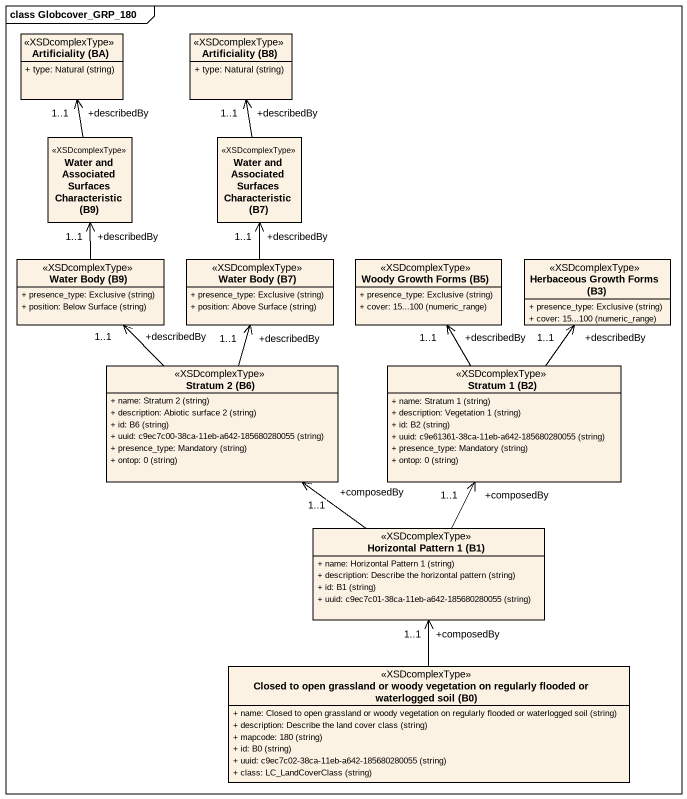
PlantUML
@startuml
mainframe class Globcover_GRP_180
hide circle
hide empty members
skinparam classAttributeIconSize 0
class "Artificiality (BA)" as Artificiality_BA <<XSDcomplexType>> {
  {field} + type: Natural (string)
}
class "Artificiality (B8)" as Artificiality_B8 <<XSDcomplexType>> {
  {field} + type: Natural (string)
}
class "Water and Associated Surfaces Characteristic (B9)" as Water_and_Associated <<XSDcomplexType>>
class "Water and Associated Surfaces Characteristic (B7)" as Water_and_Associated_2 <<XSDcomplexType>>
class "Water Body (B9)" as Water_Body_B9 <<XSDcomplexType>> {
  {field} + presence_type: Exclusive (string)
  {field} + position: Below Surface (string)
}
class "Water Body (B7)" as Water_Body_B7 <<XSDcomplexType>> {
  {field} + presence_type: Exclusive (string)
  {field} + position: Above Surface (string)
}
class "Woody Growth Forms (B5)" as Woody_Growth_Forms_B5 <<XSDcomplexType>> {
  {field} + presence_type: Exclusive (string)
  {field} + cover: 15...100 (numeric_range)
}
class "Herbaceous Growth Forms (B3)" as Herbaceous_Growth_Forms_B3 <<XSDcomplexType>> {
  {field} + presence_type: Exclusive (string)
  {field} + cover: 15...100 (numeric_range)
}
class "Stratum 2 (B6)" as Stratum_2_B6 <<XSDcomplexType>> {
  {field} + name: Stratum 2 (string)
  {field} + description: Abiotic surface 2 (string)
  {field} + id: B6 (string)
  {field} + uuid: c9ec7c00-38ca-11eb-a642-185680280055 (string)
  {field} + presence_type: Mandatory (string)
  {field} + ontop: 0 (string)
}
class "Stratum 1 (B2)" as Stratum_1_B2 <<XSDcomplexType>> {
  {field} + name: Stratum 1 (string)
  {field} + description: Vegetation 1 (string)
  {field} + id: B2 (string)
  {field} + uuid: c9e61361-38ca-11eb-a642-185680280055 (string)
  {field} + presence_type: Mandatory (string)
  {field} + ontop: 0 (string)
}
class "Horizontal Pattern 1 (B1)" as Horizontal_Pattern_1_B1 <<XSDcomplexType>> {
  {field} + name: Horizontal Pattern 1 (string)
  {field} + description: Describe the horizontal pattern (string)
  {field} + id: B1 (string)
  {field} + uuid: c9ec7c01-38ca-11eb-a642-185680280055 (string)
}
class "Closed to open grassland or woody vegetation on regularly flooded or waterlogged soil (B0)" as Closed_to_open_grassland_or <<XSDcomplexType>> {
  {field} + name: Closed to open grassland or woody vegetation on regularly flooded or waterlogged soil (string)
  {field} + description: Describe the land cover class (string)
  {field} + mapcode: 180 (string)
  {field} + id: B0 (string)
  {field} + uuid: c9ec7c02-38ca-11eb-a642-185680280055 (string)
  {field} + class: LC_LandCoverClass (string)
}
Water_and_Associated -up-> "+describedBy\n1..1" Artificiality_BA
Water_and_Associated_2 -up-> "+describedBy\n1..1" Artificiality_B8
Water_Body_B9 -up-> "+describedBy\n1..1" Water_and_Associated
Water_Body_B7 -up-> "+describedBy\n1..1" Water_and_Associated_2
Stratum_2_B6 -up-> "+describedBy\n1..1" Water_Body_B9
Stratum_2_B6 -up-> "+describedBy\n1..1" Water_Body_B7
Stratum_1_B2 -up-> "+describedBy\n1..1" Woody_Growth_Forms_B5
Stratum_1_B2 -up-> "+describedBy\n1..1" Herbaceous_Growth_Forms_B3
Horizontal_Pattern_1_B1 -up-> "+composedBy\n1..1" Stratum_2_B6
Horizontal_Pattern_1_B1 -up-> "+composedBy\n1..1" Stratum_1_B2
Closed_to_open_grassland_or -up-> "+composedBy\n1..1" Horizontal_Pattern_1_B1
@enduml
